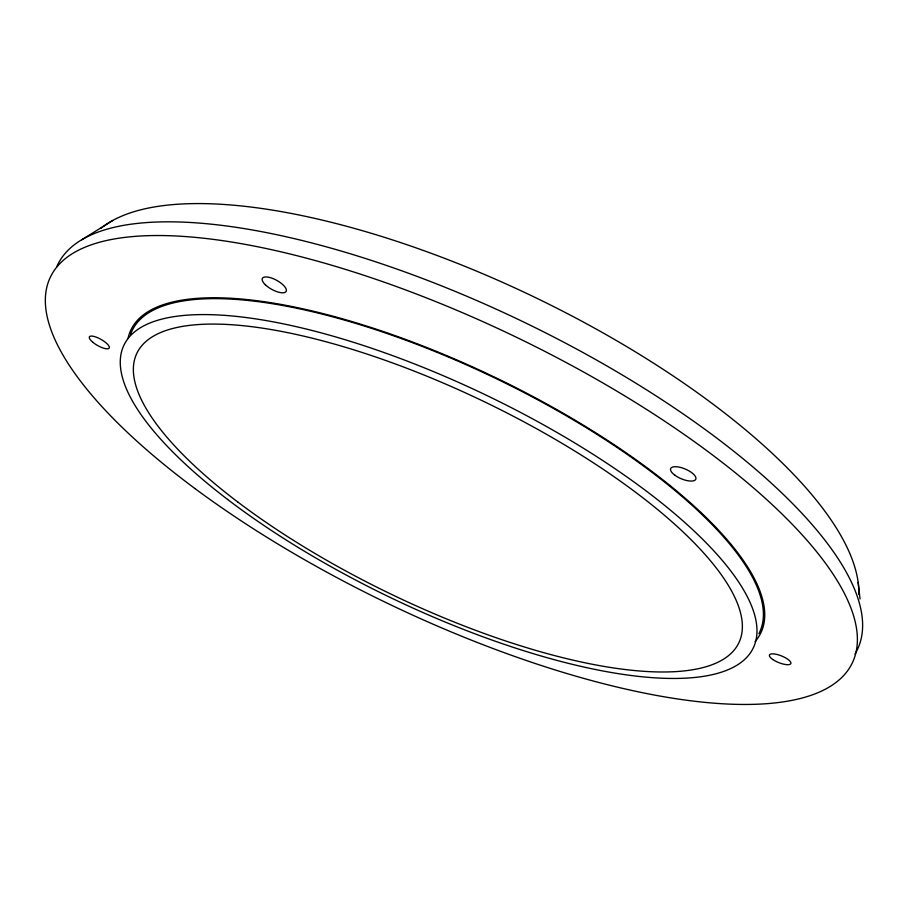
<?xml version="1.0" encoding="UTF-8"?>
<svg xmlns="http://www.w3.org/2000/svg" width="908" height="908" viewBox="0 0 908 908"><rect width="100%" height="100%" fill="white"/><g stroke="black" fill="none" stroke-linecap="round" stroke-linejoin="round"><path stroke-width="1.36" d="M112.706 220.485L81.788 239.78M858.162 582.38L860.035 598.951M128.039 338.389A349.489 114.998 25.7 0 1 497.55 378.591A349.489 114.998 25.7 0 1 755.07 641.604M130.638 334.189A348.093 114.522 25.7 0 1 491.977 376.616A348.093 114.522 25.7 0 1 758.872 633.693M100.799 228.453A426.306 150.705 25.7 0 1 535.958 297.847A426.306 150.705 25.7 0 1 858.809 594.479M56.727 266.839A443.74 150.58 25.7 0 1 526.436 323.361A443.74 150.58 25.7 0 1 854.973 654.055M227.59 499.445A349.205 111.945 25.7 0 0 750.587 652.602A349.205 111.945 25.7 0 0 337.64 337.492A349.205 111.945 25.7 0 0 227.59 499.445M237.862 502.067A333.985 106.917 25.7 0 0 736.717 646.621A333.985 106.917 25.7 0 0 339.036 345.403A333.985 106.917 25.7 0 0 237.862 502.067M194.902 488.515A444.954 147.822 25.7 0 0 852.203 663.146A444.954 147.822 25.7 0 0 306.995 258.315A444.954 147.822 25.7 0 0 194.902 488.515M265.431 284.84A13.541 5.153 28.8 0 0 285.861 291.763A13.541 5.153 28.8 0 0 271.458 278.007A13.541 5.153 28.8 0 0 265.431 284.84M674.814 475.168A13.643 5.255 22.9 0 0 695.71 479.379A13.643 5.255 22.9 0 0 679.173 467.132A13.643 5.255 22.9 0 0 674.814 475.168M772.878 659.548A11.554 3.621 21.8 0 0 790.709 663.85A11.554 3.621 21.8 0 0 776.839 654.418A11.554 3.621 21.8 0 0 772.878 659.548M92.616 342.089A11.373 3.507 29.5 0 0 109.164 348.15A11.373 3.507 29.5 0 0 96.203 337.129A11.373 3.507 29.5 0 0 92.616 342.089"/></g></svg>
